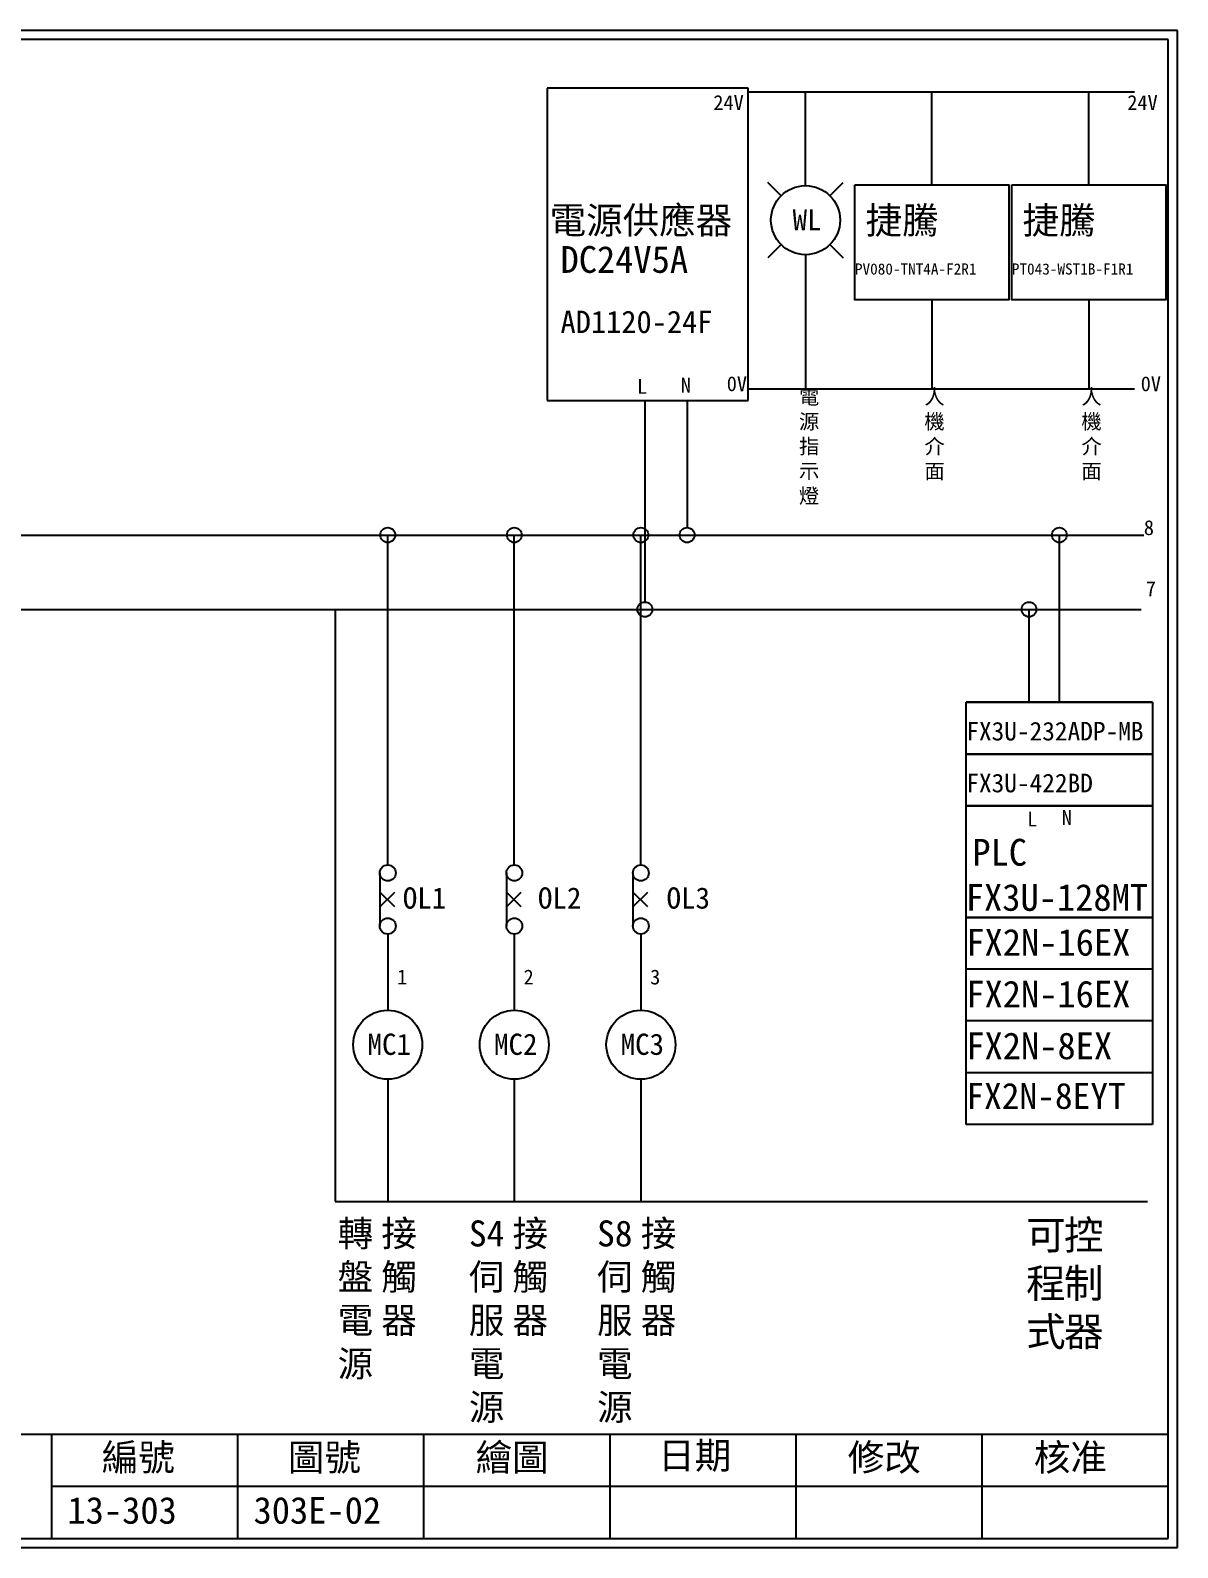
# Model space of a CAD drawing. Extents: x 10 to 297, y 3 to 207.
# Drawn here: x 142.9 to 297, y 3 to 207 of the extents above; entities that cross this region are included whole.
import ezdxf
from ezdxf.enums import TextEntityAlignment as Align

# ---------------------------------------------------------------- set-up
doc = ezdxf.new("R2010")
doc.units = 0
doc.layers.get('0').update_dxf_attribs({"linetype": 'CONTINUOUS'})
for name, color, linetype in [('7', 7, 'CONTINUOUS'), ('圖框層', 7, 'CONTINUOUS'), ('標尺寸層', 3, 'CONTINUOUS')]:
    doc.layers.add(name, color=color, linetype=linetype)
doc.styles.add('CNS', font='romanc.shx', dxfattribs={"bigfont": 'chineset.shx'})
doc.styles.add('STSL', font='KAIU.TTF')

msp = doc.modelspace()

# ---------------------------------------------------------------- linework, layer by layer
for p, q in [((239.32, 199.2), (212.32, 199.2)), ((212.32, 199.2), (212.32, 157.2)), ((239.32, 157.2), (239.32, 199.2)), ((291.22, 198.67), (239.32, 198.67)), ((247.01, 189.99), (247.01, 198.67)), ((247.01, 186.09), (247.01, 189.99)), ((243.73, 184.73), (241.97, 186.5)), ((250.3, 184.73), (252.06, 186.5)), ((243.73, 178.17), (241.97, 176.4)), ((250.3, 178.17), (252.06, 176.4)), ((247.01, 176.81), (247.01, 172.86)), ((247.01, 172.86), (247.01, 158.72)), ((212.32, 157.2), (235.32, 157.2)), ((225.43, 157.2), (225.43, 130.12)), ((231.1, 157.2), (231.1, 140.12)), ((235.32, 157.2), (239.32, 157.2)), ((291.22, 158.72), (239.32, 158.72)), ((68.16, 139.12), (292.46, 139.12)), ((190.89, 98.68), (190.89, 139.12)), ((207.89, 98.68), (207.89, 139.12)), ((224.89, 98.68), (224.89, 139.12)), ((281.11, 116.64), (281.11, 139.12)), ((68.16, 129.12), (292.09, 129.12)), ((293.61, 116.64), (268.61, 116.64)), ((268.61, 116.64), (293.61, 116.64)), ((268.61, 109.68), (268.61, 116.64)), ((293.61, 116.64), (293.61, 109.68)), ((293.61, 109.68), (268.61, 109.68)), ((268.61, 109.68), (293.61, 109.68)), ((268.61, 102.72), (268.61, 109.68)), ((293.61, 109.68), (293.61, 102.72)), ((268.61, 102.72), (293.61, 102.72)), ((268.61, 87.72), (268.61, 102.72)), ((293.61, 102.72), (268.61, 102.72)), ((293.61, 102.72), (293.61, 87.72)), ((190.89, 94.77), (190.89, 98.68)), ((207.89, 94.77), (207.89, 98.68)), ((224.89, 94.77), (224.89, 98.68)), ((293.61, 87.72), (268.61, 87.72)), ((268.61, 87.72), (293.61, 87.72)), ((268.61, 80.76), (268.61, 87.72)), ((293.61, 87.72), (293.61, 80.76)), ((293.61, 80.76), (268.61, 80.76)), ((268.61, 73.8), (268.61, 80.76)), ((293.61, 80.76), (293.61, 73.8)), ((293.61, 73.8), (268.61, 73.8)), ((268.61, 66.84), (268.61, 73.8)), ((293.61, 73.8), (293.61, 66.84)), ((190.89, 65.97), (190.89, 49.52)), ((207.89, 65.97), (207.89, 49.52)), ((224.89, 65.97), (224.89, 49.52)), ((293.61, 66.84), (268.61, 66.84)), ((268.61, 59.88), (268.61, 66.84)), ((293.61, 66.84), (293.61, 59.88)), ((293.61, 59.88), (268.61, 59.88))]:
    msp.add_line(p, q)
for centre, radius in [((247.01, 181.45), 4.64), ((190.89, 139.12), 1), ((207.89, 139.12), 1), ((224.89, 139.12), 1), ((231.1, 139.12), 1), ((225.43, 129.12), 1), ((190.89, 70.61), 4.64), ((207.89, 70.61), 4.64), ((224.89, 70.61), 4.64)]:
    msp.add_circle(centre, radius)
at = {"layer": '7'}
for p, q in [((189.82, 93.7), (189.82, 86.56)), ((206.82, 93.7), (206.82, 86.56)), ((223.82, 93.7), (223.82, 86.56))]:
    msp.add_line(p, q, dxfattribs=at)
for centre in [(190.89, 93.7), (207.89, 93.7), (224.89, 93.7), (190.89, 86.56), (207.89, 86.56), (224.89, 86.56)]:
    msp.add_circle(centre, 1.07, dxfattribs=at)
at = {"layer": '圖框層', "color": 7}
for p, q in [((297, 206.97), (10, 206.97)), ((297, 3), (297, 206.97)), ((295.75, 205.72), (11.25, 205.72)), ((295.75, 4.25), (295.75, 205.72)), ((11.25, 18.25), (295.75, 18.25)), ((145.75, 4.25), (145.75, 18.25)), ((170.75, 4.25), (170.75, 18.25)), ((195.75, 4.25), (195.75, 18.25)), ((220.75, 4.25), (220.75, 18.25)), ((245.75, 4.25), (245.75, 18.25)), ((270.75, 4.25), (270.75, 18.25)), ((145.75, 11.25), (295.75, 11.25)), ((11.25, 4.25), (295.75, 4.25)), ((10, 3), (297, 3))]:
    msp.add_line(p, q, dxfattribs=at)
at = {"layer": '標尺寸層', "color": 7}
for p, q in [((264, 186.2), (264, 198.67)), ((285.08, 186.2), (285.08, 198.67)), ((264, 170.76), (264, 158.72)), ((285.08, 170.76), (285.08, 158.72)), ((183.82, 129.13), (183.82, 49.52)), ((277.03, 129.15), (277.03, 116.64)), ((189.82, 89.13), (191.82, 91.13)), ((191.82, 89.13), (189.82, 91.13)), ((206.82, 89.13), (208.82, 91.13)), ((208.82, 89.13), (206.82, 91.13)), ((223.82, 89.13), (225.82, 91.13)), ((225.82, 89.13), (223.82, 91.13)), ((190.89, 85.49), (190.89, 75.25)), ((207.89, 85.49), (207.89, 75.25)), ((224.89, 85.49), (224.89, 75.25)), ((183.82, 49.52), (292.94, 49.52))]:
    msp.add_line(p, q, dxfattribs=at)
for points in [[(253.65, 186.2), (274.34, 186.2), (274.34, 170.76), (253.65, 170.76)], [(274.73, 186.2), (295.43, 186.2), (295.43, 170.76), (274.73, 170.76)]]:
    msp.add_lwpolyline(points, close=True, dxfattribs=at)
for centre in [(281.11, 139.12), (277.03, 129.12)]:
    msp.add_circle(centre, 1, dxfattribs=at)

# ---------------------------------------------------------------- texts
at = {"color": 7}
for s, p in [('WL', (247.22, 181.5)), ('OL1', (195.83, 90.33)), ('OL2', (213.98, 90.33)), ('OL3', (231.26, 90.33)), ('MC1', (191.09, 70.67)), ('MC2', (208.09, 70.67)), ('MC3', (225.09, 70.67))]:
    msp.add_text(s, height=2.856, dxfattribs=at).set_placement(p, align=Align.MIDDLE_CENTER)
at = {"layer": '圖框層', "color": 4, "style": 'STSL'}
for s, height, p in [('24V', 2, (234.63, 196.26)), ('24V', 2, (290.24, 196.26)), ('電源供應器', 3.6, (212.63, 179.63)), ('捷騰', 3.6, (255.07, 179.63)), ('捷騰', 3.6, (276.16, 179.63)), ('DC24V5A', 3.6, (214.1, 174.37)), ('PV080-TNT4A-F2R1', 1.5, (253.65, 174.14)), ('PT043-WST1B-F1R1', 1.5, (274.73, 174.14)), ('AD1120-24F', 3, (214.1, 166.28)), ('L', 2, (224.39, 158.11)), ('N', 2, (230.26, 158.26)), ('0V', 2, (236.43, 158.46)), ('0V', 2, (292.04, 158.46)), ('8', 2, (292.46, 139.12)), ('7', 2, (292.73, 130.9)), ('FX3U-232ADP-MB', 2.5, (268.61, 111.51)), ('FX3U-422BD', 2.5, (268.61, 104.54)), ('N', 2, (281.44, 100.14)), ('L', 2, (276.8, 99.95)), ('PLC', 3.6, (269.42, 94.68)), ('FX3U-128MT', 3.6, (268.54, 88.61)), ('FX2N-16EX', 3.6, (268.61, 82.58)), ('1', 2, (192.14, 78.71)), ('2', 2, (209.14, 78.71)), ('3', 2, (226.14, 78.71)), ('FX2N-16EX', 3.6, (268.61, 75.62)), ('FX2N-8EX', 3.6, (268.61, 68.66)), ('FX2N-8EYT', 3.5, (268.61, 61.98)), ('編號', 3.6, (152.47, 13.34)), ('圖號', 3.6, (177.47, 13.34)), ('繪圖', 3.6, (202.69, 13.34)), ('日期', 3.6, (227.22, 13.59)), ('修改', 3.6, (252.69, 13.34)), ('核准', 3.6, (277.69, 13.34)), ('13-303', 3.6, (147.86, 6.22)), ('303E-02', 3.6, (172.86, 6.22))]:
    msp.add_text(s, height=height, dxfattribs=at).set_placement(p)
at = {"layer": '標尺寸層', "color": 7, "attachment_point": 1, "style": 'CNS'}
for s, insert, char_height, width in [('{\\fDFKai-SB|b0|i0|c136|p65;電\\P源指示燈}', (246.13, 158.72), 2, 2.7881), ('{\\fDFKai-SB|b0|i0|c136|p65;人機介面}', (262.98, 158.72), 2, 2.0277), ('{\\fDFKai-SB|b0|i0|c136|p65;人機介面}', (284.07, 158.72), 2, 2.0277), ('{\\fDFKai-SB|b0|i0|c136|p65;轉盤電源}', (184.16, 46.99), 3.5, 5.4243), ('{\\fDFKai-SB|b0|i0|c136|p65;接觸器}', (190.03, 46.99), 3.5, 5.4243), ('{\\fDFKai-SB|b0|i0|c136|p65;S4伺服電源}', (201.79, 46.99), 3.5, 5.4243), ('{\\fDFKai-SB|b0|i0|c136|p65;接觸器}', (207.66, 46.99), 3.5, 5.4243), ('{\\fDFKai-SB|b0|i0|c136|p65;S8伺服電源}', (219.01, 46.99), 3.5, 5.4243), ('{\\fDFKai-SB|b0|i0|c136|p65;接觸器}', (224.89, 46.99), 3.5, 5.4243), ('{\\fDFKai-SB|b0|i0|c136|p65;可程式}', (276.64, 46.99), 3.9, 5.4243), ('{\\fDFKai-SB|b0|i0|c136|p65;控制器}', (281.73, 46.99), 3.9, 5.4243)]:
    msp.add_mtext(s, dxfattribs=dict(at, insert=insert, char_height=char_height, width=width))

doc.saveas('drawing.dxf')
